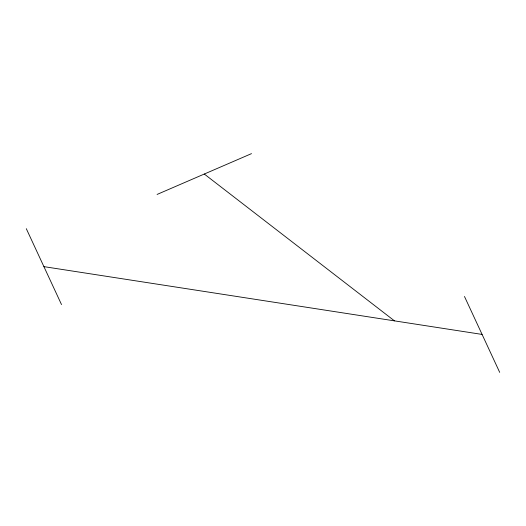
<?xml version="1.0" encoding="UTF-8"?>
<svg xmlns="http://www.w3.org/2000/svg" width="526" height="526" viewBox="0 0 526 526"><rect width="100%" height="100%" fill="white"/><g stroke="black" fill="none" stroke-linecap="round" stroke-linejoin="round"><path stroke-width="0.79" d="M157.083 194.442L251.507 153.631M43.914 266.636L482.086 334.418M204.298 174.04L394.454 320.86M464.478 296.473L499.7 372.369M26.3 228.685L61.522 304.58"/></g></svg>
